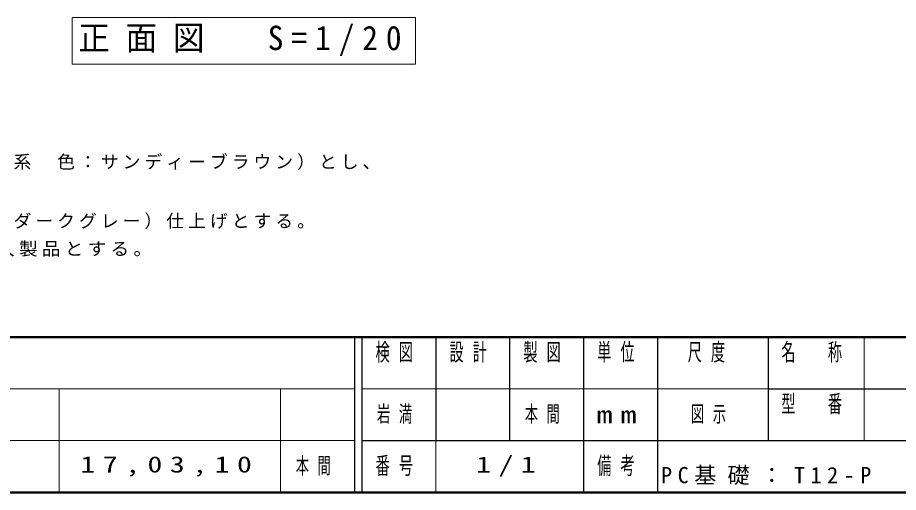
# Model space of a CAD drawing. Units: millimetres on the paper, scale 1:20. Extents: x -365 to 12, y -38 to 257.
# Drawn here: x -284.1 to -164.9, y 0 to 64.2 of the extents above; entities that cross this region are included whole.
import ezdxf

# ---------------------------------------------------------------- set-up
doc = ezdxf.new("R2010")
doc.units = ezdxf.units.MM
doc.layers.add('LY_1', color=7, linetype='Continuous', lineweight=25)
doc.layers.add('LY_2', color=7, linetype='Continuous', lineweight=13)
doc.styles.add('ＭＳ ゴシック', font='')
doc.styles.get('ＭＳ ゴシック').set_extended_font_data('MS Gothic')

msp = doc.modelspace()

# ---------------------------------------------------------------- linework, layer by layer
at = {"layer": 'LY_1', "lineweight": 13}
for p, q in [((-230.229, 64.236), (-276.729, 64.236)), ((-276.729, 64.236), (-276.729, 57.936)), ((-230.229, 57.936), (-230.229, 64.236)), ((-276.729, 57.936), (-230.229, 57.936))]:
    msp.add_line(p, q, dxfattribs=at)
at = {"layer": 'LY_2', "lineweight": 50}
for p, q in [((-365, 21), (0, 21)), ((-365, 0), (0, 0))]:
    msp.add_line(p, q, dxfattribs=at)
at = {"layer": 'LY_2', "color": 211, "lineweight": 25}
for p, q in [((-238.5, 21), (-238.5, 0)), ((-237.5, 21), (-237.5, 0)), ((-227.5, 21), (-227.5, 7)), ((-217.5, 21), (-217.5, 7)), ((-207.5, 21), (-207.5, 0)), ((-197.5, 21), (-197.5, 7)), ((-182.5, 21), (-182.5, 7)), ((-182.5, 14), (-70, 14)), ((-237.5, 7), (0, 7))]:
    msp.add_line(p, q, dxfattribs=at)
at = {"layer": 'LY_2'}
for p, q in [((-169.5, 21), (-169.5, 7)), ((-365, 14), (-238.5, 14)), ((-278.5, 14), (-278.5, 0)), ((-248.5, 14), (-248.5, 0)), ((-237.5, 14), (-182.5, 14)), ((-365, 7), (-238.5, 7)), ((-227.5, 7), (-227.5, 0))]:
    msp.add_line(p, q, dxfattribs=at)
at = {"layer": 'LY_2', "lineweight": 25}
msp.add_line((-197.5, 7), (-197.5, 0), dxfattribs=at)

# ---------------------------------------------------------------- texts
at = {"layer": 'LY_1', "style": 'ＭＳ ゴシック'}
for s, insert, char_height, attachment_point in [('\\T1.5;\\W0.95;正面図\u3000S=1/20', (-253.479, 61.086), 3.299, 5), ('\\T1.23;合成木材は、木粉入り再生プラスチック（ポリプロピレン系\u3000色：サンディーブラウン）とし、', (-361.422, 43.616), 1.76, 7), ('\\T1.23;鋳鉄は、ＦＣ\u3000２００とし、ポリエステル樹脂粉体塗装（ダークグレー）仕上げとする。', (-361.422, 35.616), 1.76, 7), ('\\T1.23;\\W1.05;本製品は、(一社)日本公園施設業協会賠償責任保険加入製品とする。', (-361.422, 31.616), 1.76, 7), ('\\T1.64;\\W0.6;岩満', (-232.5, 10.5), 2.199, 5), ('\\T1.64;\\W0.6;本間', (-212.5, 10.5), 2.199, 5), ('\\T1.64;\\W0.6;図示', (-190, 10.5), 2.199, 5), ('\\T1.5;\\W1.35;17,03,10', (-263.5, 3.5), 2.199, 5), ('\\T1.64;\\W0.6;本間', (-243.5, 3.5), 2.199, 5), ('\\T1.5;\\W1.35;1/1', (-217.5, 3.5), 2.199, 5), ('\\T1.5;PC基礎：T12-P', (-197, 1), 2.199, 7)]:
    msp.add_mtext(s, dxfattribs=dict(at, insert=insert, char_height=char_height, attachment_point=attachment_point))
at = {"layer": 'LY_2', "color": 4, "char_height": 2.346, "style": 'ＭＳ ゴシック'}
for s, insert, attachment_point in [('\\T1.64;\\W0.6;検図', (-232.5, 20.167), 2), ('\\T1.64;\\W0.6;設計', (-222.5, 20.167), 2), ('\\T1.64;\\W0.6;製図', (-212.5, 20.167), 2), ('\\T1.64;\\W0.6;単位', (-202.5, 20.167), 2), ('\\T1.64;\\W0.6;尺度', (-190.25, 20.167), 2), ('\\T1.64;\\W0.6;名\u3000称', (-176, 20.167), 2), ('\\T1.64;\\W0.6;型\u3000番', (-176, 13.167), 2), ('\\T1.5;\\W1.35;mm', (-202.5, 10.5), 5), ('\\T1.64;\\W0.6;番号', (-232.5, 3.5), 5), ('\\T1.64;\\W0.6;備考', (-202.5, 3.5), 5)]:
    msp.add_mtext(s, dxfattribs=dict(at, insert=insert, attachment_point=attachment_point))

doc.saveas('drawing.dxf')
